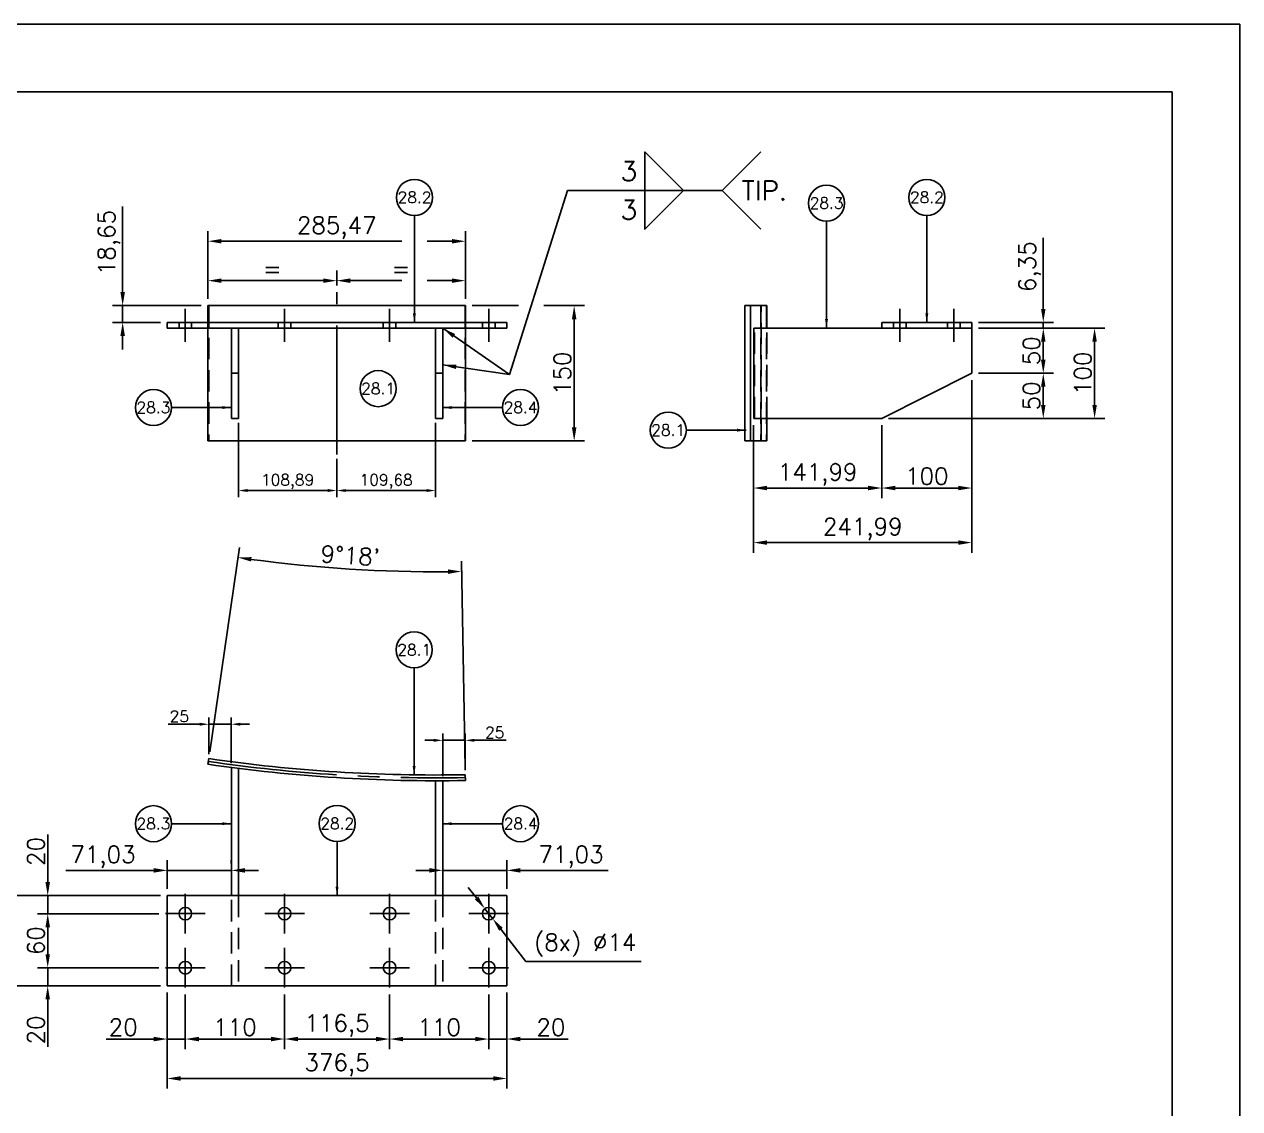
# Model space of a CAD drawing. Header units: metres. Extents: x 0 to 6307, y 0 to 4455.
# Drawn here: x 4960 to 6307, y 3253 to 4455 of the extents above; entities that cross this region are included whole.
import ezdxf
from ezdxf.enums import TextEntityAlignment as Align

# ---------------------------------------------------------------- set-up
doc = ezdxf.new("R2010")
doc.units = ezdxf.units.M
doc.header["$LTSCALE"] = 7.5
doc.linetypes.add('CENTER2', pattern=[28.575, 19.05, -3.175, 3.175, -3.175])
doc.linetypes.add('HIDDEN2', pattern=[4.7625, 3.175, -1.5875])
for name, color, linetype in [('FRL6', 6, 'Continuous'), ('FRL7', 7, 'Continuous'), ('FRR120', 5, 'Continuous'), ('FRR140', 5, 'Continuous'), ('FRR175', 1, 'Continuous'), ('FRR80', 3, 'Continuous'), ('GSB', 7, 'Continuous'), ('MR100', 3, 'Continuous'), ('SC1', 7, 'CENTER2'), ('SDM', 7, 'Continuous'), ('SL4', 4, 'Continuous'), ('ST1', 7, 'HIDDEN2')]:
    doc.layers.add(name, color=color, linetype=linetype)
doc.styles.add('R100', font='simplex.shx', dxfattribs={"height": 2.5})
doc.styles.add('R120', font='simplex.shx', dxfattribs={"height": 3})
doc.styles.add('R140', font='simplex.shx', dxfattribs={"height": 3.5})
doc.styles.add('R80', font='simplex.shx', dxfattribs={"height": 2})
doc.styles.add('ROMANS', font='ROMANS.SHX')
doc.dimstyles.new('5___1-5', dxfattribs={"dimscale": 5, "dimtxt": 2.5, "dimasz": 2, "dimexe": 1.5, "dimexo": 1, "dimgap": 0.5, "dimtad": 1, "dimzin": 12, "dimtxsty": 'ROMANS', "dimcen": 0, "dimclrd": 256, "dimclre": 256, "dimclrt": 3, "dimaunit": 1, "dimazin": 3, "dimtfac": 1, "dimtmove": 0, "dimatfit": 0, "dimfxl": 1, "dimlwd": -1, "dimlwe": -1, "dimarcsym": 0})
doc.dimstyles.new('7.5___1-7.5', dxfattribs={"dimscale": 7.5, "dimtxt": 2.5, "dimasz": 2, "dimexe": 1.5, "dimexo": 1, "dimgap": 0.5, "dimtad": 1, "dimzin": 12, "dimtxsty": 'ROMANS', "dimcen": 0, "dimclrd": 256, "dimclre": 256, "dimclrt": 3, "dimaunit": 1, "dimazin": 3, "dimtfac": 1, "dimtmove": 0, "dimatfit": 0, "dimfxl": 1, "dimlwd": -1, "dimlwe": -1, "dimarcsym": 0})
doc.dimstyles.new('7.5___1-7.5$3', dxfattribs={"dimscale": 7.5, "dimtxt": 2.5, "dimasz": 2, "dimexe": 1.5, "dimexo": 1, "dimgap": 0.5, "dimtad": 1, "dimtoh": 1, "dimzin": 12, "dimtxsty": 'ROMANS', "dimcen": 0, "dimclrd": 256, "dimclre": 256, "dimclrt": 3, "dimaunit": 1, "dimazin": 3, "dimtfac": 1, "dimtmove": 0, "dimatfit": 0, "dimfxl": 1, "dimlwd": -1, "dimlwe": -1, "dimarcsym": 0})

# ---------------------------------------------------------------- blocks, each defined once
blk = doc.blocks.new('A1')
at = {"layer": 'FRL6', "linetype": 'Continuous'}
for p, q in [((25, 584), (831, 584)), ((831, 584), (831, 10))]:
    blk.add_line(p, q, dxfattribs=at)
at = {"layer": 'FRL7', "linetype": 'Continuous'}
for p, q in [((0, 594), (841, 594)), ((841, 594), (841, 0))]:
    blk.add_line(p, q, dxfattribs=at)
at = {"layer": 'FRR120', "style": 'R120'}
for tag, p in [('FASE_DO_PROJETO', (659, 46.29)), ('ÁREA_E/OU_SUBÁREA', (659, 40.79)), ('TÍTULO_DO_DESENHO', (659, 35.29)), ('SUBTÍTULO_1_DO_DESENHO', (659, 29.79)), ('SUBTÍTULO_2_DO_DESENHO', (659, 24.29))]:
    blk.add_attdef(tag, p, '', height=3, dxfattribs=at)
at = {"layer": 'FRR140', "style": 'R140', "width": 0.91}
for tag, p in [('NÚMERO_DA_CONTRATADA', (687.72, 12.6)), ('NUMERO_VALE', (752.89, 12.6))]:
    blk.add_attdef(tag, p, '', height=3.5, dxfattribs=at)
for tag, p in [('REVISÃO', (823.5, 14.68)), ('ESCALA', (671, 14.35))]:
    blk.add_attdef(tag, text='', height=3.5, dxfattribs=at).set_placement(p, align=Align.MIDDLE)
at = {"layer": 'FRR175', "style": 'R120'}
for tag, p in [('CLASSIFICAÇÃO', (811.83, 67.73)), ('PROJETO', (716.31, 53.59)), ('N_PROJ_SE', (793.5, 53.59)), ('N_CONTRATO', (796.97, 47.3))]:
    blk.add_attdef(tag, text='', height=3, dxfattribs=at).set_placement(p, align=Align.MIDDLE_CENTER)
at = {"layer": 'FRR80', "style": 'R80'}
for tag, p in [('8A_REV', (476, 77.07)), ('EMIS.', (486, 77.07)), ('PROJ.', (585, 77.07)), ('DES.', (597, 77.07)), ('VER.', (609, 77.07)), ('APR.', (621, 77.07)), ('AUT.', (633.01, 77.07)), ('7A_REV', (476, 71.37)), ('EMIS.', (486, 71.37)), ('PROJ.', (585, 71.37)), ('DES.', (597, 71.37)), ('VER.', (609, 71.37)), ('APR.', (621, 71.37)), ('AUT.', (633.01, 71.37)), ('6A_REV', (476, 65.67)), ('EMIS.', (486, 65.67)), ('PROJ.', (585, 65.67)), ('DES.', (597, 65.67)), ('VER.', (609, 65.67)), ('APR.', (621, 65.67)), ('AUT.', (633.01, 65.67)), ('5A_REV', (476, 59.97)), ('EMIS.', (486, 59.97)), ('PROJ.', (585, 59.97)), ('DES.', (597, 59.97)), ('VER.', (609, 59.97)), ('APR.', (621, 59.97)), ('AUT.', (633.01, 59.97)), ('4A_REV', (476, 54.27)), ('EMIS.', (486, 54.27)), ('PROJ.', (585, 54.27)), ('DES.', (597, 54.27)), ('VER.', (609, 54.27)), ('APR.', (621, 54.27)), ('AUT.', (633.01, 54.27)), ('3A_REV', (476, 48.57)), ('EMIS.', (486, 48.57)), ('PROJ.', (585, 48.57)), ('DES.', (597, 48.57)), ('VER.', (609, 48.57)), ('APR.', (621, 48.57)), ('AUT.', (633.01, 48.57)), ('2A_REV', (476, 42.87)), ('EMIS.', (486, 42.87)), ('PROJ.', (585, 42.87)), ('DES.', (597, 42.87)), ('VER.', (609, 42.87)), ('APR.', (621, 42.87)), ('AUT.', (633.01, 42.87)), ('1a_REV', (476, 37.17)), ('EMIS.', (486, 37.17)), ('PROJ.', (585, 37.17)), ('DES.', (597, 37.17)), ('VER.', (609, 37.17)), ('APR.', (621, 37.17)), ('AUT.', (633.01, 37.17))]:
    blk.add_attdef(tag, text='', height=2, dxfattribs=at).set_placement(p, align=Align.MIDDLE)
for p in [(492.61, 76.08), (492.61, 70.38), (492.61, 64.68), (492.61, 58.98), (492.61, 53.28), (492.61, 47.58), (492.61, 41.88), (492.61, 36.18)]:
    blk.add_attdef('DESCRIÇÃO_DA_REVISÃO', p, '', height=2, dxfattribs=at)
at = {"layer": 'FRR80', "style": 'R80', "width": 0.85}
for p in [(648, 77.07), (648, 71.37), (648, 65.67), (648, 59.97), (648, 54.27), (648, 48.57), (648, 42.87), (648, 37.17)]:
    blk.add_attdef('DATA', text='', height=2, dxfattribs=at).set_placement(p, align=Align.MIDDLE)
blk = doc.blocks.new('*D79')
at = {"layer": 'Defpoints', "color": 0, "transparency": 16777216}
for p in [(6010.5, 4124.5), (6089.7, 4124.5), (6010.5, 4118.1)]:
    blk.add_point(p, dxfattribs=at)
at = {"layer": 'SDM', "transparency": 16777216}
for p, q in [((6089.7, 4139.5), (6089.7, 4218.2)), ((6018, 4124.5), (6101, 4124.5)), ((6089.7, 4118.1), (6089.7, 4124.5)), ((6018, 4118.1), (6101, 4118.1)), ((6089.7, 4103.1), (6089.7, 4088.1))]:
    blk.add_line(p, q, dxfattribs=at)
for points in [[(6087.2, 4139.5), (6092.2, 4139.5), (6089.7, 4124.5)], [(6087.2, 4103.1), (6092.2, 4103.1), (6089.7, 4118.1)]]:
    blk.add_solid(points, dxfattribs=at)
at = {"layer": 'SDM', "color": 3, "transparency": 16777216, "insert": (6074.8, 4186.3), "char_height": 18.75, "attachment_point": 5, "rotation": 90, "style": 'ROMANS'}
blk.add_mtext('6,35', dxfattribs=at)
blk = doc.blocks.new('*D80')
at = {"layer": 'Defpoints', "color": 0, "transparency": 16777216}
for p in [(6010.5, 4118.1), (6010.5, 4068.1), (6089.7, 4068.1)]:
    blk.add_point(p, dxfattribs=at)
at = {"layer": 'SDM', "transparency": 16777216}
for p, q in [((6018, 4118.1), (6101, 4118.1)), ((6089.7, 4103.1), (6089.7, 4083.1)), ((6018, 4068.1), (6101, 4068.1))]:
    blk.add_line(p, q, dxfattribs=at)
for points in [[(6087.2, 4103.1), (6092.2, 4103.1), (6089.7, 4118.1)], [(6087.2, 4083.1), (6092.2, 4083.1), (6089.7, 4068.1)]]:
    blk.add_solid(points, dxfattribs=at)
at = {"layer": 'SDM', "color": 3, "transparency": 16777216, "insert": (6076.6, 4093.1), "char_height": 18.75, "attachment_point": 5, "rotation": 90, "style": 'ROMANS'}
blk.add_mtext('50', dxfattribs=at)
blk = doc.blocks.new('*D81')
at = {"layer": 'Defpoints', "color": 0, "transparency": 16777216}
for p in [(6010.5, 4068.1), (5910.5, 4018.1), (6089.7, 4018.1)]:
    blk.add_point(p, dxfattribs=at)
at = {"layer": 'SDM', "transparency": 16777216}
for p, q in [((6018, 4068.1), (6101, 4068.1)), ((6089.7, 4053.1), (6089.7, 4033.1)), ((5918, 4018.1), (6101, 4018.1))]:
    blk.add_line(p, q, dxfattribs=at)
for points in [[(6087.2, 4053.1), (6092.2, 4053.1), (6089.7, 4068.1)], [(6087.2, 4033.1), (6092.2, 4033.1), (6089.7, 4018.1)]]:
    blk.add_solid(points, dxfattribs=at)
at = {"layer": 'SDM', "color": 3, "transparency": 16777216, "insert": (6076.6, 4043.1), "char_height": 18.75, "attachment_point": 5, "rotation": 90, "style": 'ROMANS'}
blk.add_mtext('50', dxfattribs=at)
blk = doc.blocks.new('*D82')
at = {"layer": 'Defpoints', "color": 0, "transparency": 16777216}
for p in [(6010.5, 4068.1), (5910.5, 4018.1), (5910.5, 3940.9)]:
    blk.add_point(p, dxfattribs=at)
at = {"layer": 'SDM', "transparency": 16777216}
for p, q in [((6010.5, 4060.6), (6010.5, 3929.6)), ((5910.5, 4010.6), (5910.5, 3929.6)), ((5995.5, 3940.9), (5925.5, 3940.9))]:
    blk.add_line(p, q, dxfattribs=at)
for points in [[(5925.5, 3943.4), (5925.5, 3938.4), (5910.5, 3940.9)], [(5995.5, 3943.4), (5995.5, 3938.4), (6010.5, 3940.9)]]:
    blk.add_solid(points, dxfattribs=at)
at = {"layer": 'SDM', "color": 3, "transparency": 16777216, "insert": (5960.5, 3954), "char_height": 18.75, "attachment_point": 5, "style": 'ROMANS'}
blk.add_mtext('100', dxfattribs=at)
blk = doc.blocks.new('*D83')
at = {"layer": 'Defpoints', "color": 0, "transparency": 16777216}
for p in [(5768.5, 4018.1), (5910.5, 4018.1), (5768.5, 3940.9)]:
    blk.add_point(p, dxfattribs=at)
at = {"layer": 'SDM', "transparency": 16777216}
for p, q in [((5768.5, 4010.6), (5768.5, 3929.6)), ((5910.5, 4010.6), (5910.5, 3929.6)), ((5895.5, 3940.9), (5783.5, 3940.9))]:
    blk.add_line(p, q, dxfattribs=at)
for points in [[(5783.5, 3943.4), (5783.5, 3938.4), (5768.5, 3940.9)], [(5895.5, 3943.4), (5895.5, 3938.4), (5910.5, 3940.9)]]:
    blk.add_solid(points, dxfattribs=at)
at = {"layer": 'SDM', "color": 3, "transparency": 16777216, "insert": (5839.5, 3955.8), "char_height": 18.75, "attachment_point": 5, "style": 'ROMANS'}
blk.add_mtext('141,99', dxfattribs=at)
blk = doc.blocks.new('*D84')
at = {"layer": 'Defpoints', "color": 0, "transparency": 16777216}
for p in [(6010.5, 4068.1), (5768.5, 4018.1), (6010.5, 3880.4)]:
    blk.add_point(p, dxfattribs=at)
at = {"layer": 'SDM', "transparency": 16777216}
for p, q in [((6010.5, 4060.6), (6010.5, 3869.2)), ((5768.5, 4010.6), (5768.5, 3869.2)), ((5783.5, 3880.4), (5995.5, 3880.4))]:
    blk.add_line(p, q, dxfattribs=at)
for points in [[(5783.5, 3882.9), (5783.5, 3877.9), (5768.5, 3880.4)], [(5995.5, 3882.9), (5995.5, 3877.9), (6010.5, 3880.4)]]:
    blk.add_solid(points, dxfattribs=at)
at = {"layer": 'SDM', "color": 3, "transparency": 16777216, "insert": (5889.5, 3895.3), "char_height": 18.75, "attachment_point": 5, "style": 'ROMANS'}
blk.add_mtext('241,99', dxfattribs=at)
blk = doc.blocks.new('*D85')
at = {"layer": 'Defpoints', "color": 0, "transparency": 16777216}
for p in [(6010.5, 4118.1), (5910.5, 4018.1), (6146.6, 4018.1)]:
    blk.add_point(p, dxfattribs=at)
at = {"layer": 'SDM', "transparency": 16777216}
for p, q in [((6018, 4118.1), (6157.8, 4118.1)), ((6146.6, 4103.1), (6146.6, 4033.1)), ((5918, 4018.1), (6157.8, 4018.1))]:
    blk.add_line(p, q, dxfattribs=at)
for points in [[(6144.1, 4103.1), (6149.1, 4103.1), (6146.6, 4118.1)], [(6144.1, 4033.1), (6149.1, 4033.1), (6146.6, 4018.1)]]:
    blk.add_solid(points, dxfattribs=at)
at = {"layer": 'SDM', "color": 3, "transparency": 16777216, "insert": (6133.5, 4068.1), "char_height": 18.75, "attachment_point": 5, "rotation": 90, "style": 'ROMANS'}
blk.add_mtext('100', dxfattribs=at)
blk = doc.blocks.new('ITEM')
at = {"layer": 'GSB'}
blk.add_circle((0, 0), 4, dxfattribs=at)
blk = doc.blocks.new('*D90')
at = {"layer": 'Defpoints', "color": 0, "transparency": 16777216}
for p in [(5448.9, 4214.5), (5163.4, 4143.1), (5448.9, 4143.1)]:
    blk.add_point(p, dxfattribs=at)
at = {"layer": 'SDM', "transparency": 16777216}
for p, q in [((5163.4, 4150.6), (5163.4, 4225.7)), ((5448.9, 4150.6), (5448.9, 4225.7)), ((5178.4, 4214.5), (5378.3, 4214.5)), ((5406.4, 4214.5), (5433.9, 4214.5))]:
    blk.add_line(p, q, dxfattribs=at)
for points in [[(5178.4, 4217), (5178.4, 4212), (5163.4, 4214.5)], [(5433.9, 4217), (5433.9, 4212), (5448.9, 4214.5)]]:
    blk.add_solid(points, dxfattribs=at)
at = {"layer": 'SDM', "color": 3, "transparency": 16777216, "insert": (5306.2, 4229.4), "char_height": 18.75, "attachment_point": 5, "style": 'ROMANS'}
blk.add_mtext('285,47', dxfattribs=at)
blk = doc.blocks.new('*D86')
at = {"layer": 'Defpoints', "color": 0, "transparency": 16777216}
for p in [(5448.9, 4143.1), (5448.9, 3993.1), (5569.5, 3993.1)]:
    blk.add_point(p, dxfattribs=at)
at = {"layer": 'SDM', "transparency": 16777216}
for p, q in [((5456.4, 4143.1), (5507.9, 4143.1)), ((5536, 4143.1), (5580.8, 4143.1)), ((5569.5, 4128.1), (5569.5, 4008.1)), ((5456.4, 3993.1), (5580.8, 3993.1))]:
    blk.add_line(p, q, dxfattribs=at)
for points in [[(5567, 4128.1), (5572, 4128.1), (5569.5, 4143.1)], [(5567, 4008.1), (5572, 4008.1), (5569.5, 3993.1)]]:
    blk.add_solid(points, dxfattribs=at)
at = {"layer": 'SDM', "color": 3, "transparency": 16777216, "insert": (5556.4, 4068.1), "char_height": 18.75, "attachment_point": 5, "rotation": 90, "style": 'ROMANS'}
blk.add_mtext('150', dxfattribs=at)
blk = doc.blocks.new('*D87')
at = {"layer": 'Defpoints', "color": 0, "transparency": 16777216}
for p in [(5068.8, 4143.1), (5163.4, 4143.1), (5118.3, 4124.5)]:
    blk.add_point(p, dxfattribs=at)
at = {"layer": 'SDM', "transparency": 16777216}
for p, q in [((5068.8, 4158.1), (5068.8, 4252.9)), ((5155.9, 4143.1), (5057.6, 4143.1)), ((5068.8, 4124.5), (5068.8, 4143.1)), ((5110.8, 4124.5), (5057.6, 4124.5)), ((5068.8, 4109.5), (5068.8, 4094.5))]:
    blk.add_line(p, q, dxfattribs=at)
for points in [[(5066.3, 4158.1), (5071.3, 4158.1), (5068.8, 4143.1)], [(5066.3, 4109.5), (5071.3, 4109.5), (5068.8, 4124.5)]]:
    blk.add_solid(points, dxfattribs=at)
at = {"layer": 'SDM', "color": 3, "transparency": 16777216, "insert": (5053.9, 4213), "char_height": 18.75, "attachment_point": 5, "rotation": 90, "style": 'ROMANS'}
blk.add_mtext('18,65', dxfattribs=at)
blk = doc.blocks.new('*D88')
at = {"layer": 'Defpoints', "color": 0, "transparency": 16777216}
for p in [(5197.3, 4018.1), (5306.2, 3978.1), (5197.3, 3938.1)]:
    blk.add_point(p, dxfattribs=at)
at = {"layer": 'SDM', "transparency": 16777216}
for p, q in [((5197.3, 4013.1), (5197.3, 3930.6)), ((5306.2, 3973.1), (5306.2, 3930.6)), ((5296.2, 3938.1), (5207.3, 3938.1))]:
    blk.add_line(p, q, dxfattribs=at)
for points in [[(5207.3, 3939.8), (5207.3, 3936.5), (5197.3, 3938.1)], [(5296.2, 3939.8), (5296.2, 3936.5), (5306.2, 3938.1)]]:
    blk.add_solid(points, dxfattribs=at)
at = {"layer": 'SDM', "color": 3, "transparency": 16777216, "insert": (5251.7, 3948.1), "char_height": 12.5, "attachment_point": 5, "style": 'ROMANS'}
blk.add_mtext('108,89', dxfattribs=at)
blk = doc.blocks.new('*D89')
at = {"layer": 'Defpoints', "color": 0, "transparency": 16777216}
for p in [(5415.8, 4018.1), (5306.2, 3978.1), (5415.8, 3938.1)]:
    blk.add_point(p, dxfattribs=at)
at = {"layer": 'SDM', "transparency": 16777216}
for p, q in [((5415.8, 4013.1), (5415.8, 3930.6)), ((5306.2, 3973.1), (5306.2, 3930.6)), ((5316.2, 3938.1), (5405.8, 3938.1))]:
    blk.add_line(p, q, dxfattribs=at)
for points in [[(5316.2, 3939.8), (5316.2, 3936.5), (5306.2, 3938.1)], [(5405.8, 3939.8), (5405.8, 3936.5), (5415.8, 3938.1)]]:
    blk.add_solid(points, dxfattribs=at)
at = {"layer": 'SDM', "color": 3, "transparency": 16777216, "insert": (5361, 3948.1), "char_height": 12.5, "attachment_point": 5, "style": 'ROMANS'}
blk.add_mtext('109,68', dxfattribs=at)
blk = doc.blocks.new('*D95')
at = {"layer": 'Defpoints', "color": 0, "transparency": 16777216}
for p in [(5306.2, 4170.8), (5306.2, 4158.1), (5163.4, 4143.1)]:
    blk.add_point(p, dxfattribs=at)
at = {"layer": 'SDM', "transparency": 16777216}
for p, q in [((5163.4, 4150.6), (5163.4, 4182.1)), ((5306.2, 4165.6), (5306.2, 4182.1)), ((5178.4, 4170.8), (5291.2, 4170.8))]:
    blk.add_line(p, q, dxfattribs=at)
for points in [[(5178.4, 4173.3), (5178.4, 4168.3), (5163.4, 4170.8)], [(5291.2, 4173.3), (5291.2, 4168.3), (5306.2, 4170.8)]]:
    blk.add_solid(points, dxfattribs=at)
at = {"layer": 'SDM', "color": 3, "transparency": 16777216, "insert": (5234.8, 4183.9), "char_height": 18.8, "attachment_point": 5, "style": 'ROMANS'}
blk.add_mtext('=', dxfattribs=at)
blk = doc.blocks.new('*D96')
at = {"layer": 'Defpoints', "color": 0, "transparency": 16777216}
for p in [(5448.9, 4170.8), (5306.2, 4158.1), (5448.9, 4143.1)]:
    blk.add_point(p, dxfattribs=at)
at = {"layer": 'SDM', "transparency": 16777216}
for p, q in [((5306.2, 4165.6), (5306.2, 4182.1)), ((5448.9, 4150.6), (5448.9, 4182.1)), ((5321.2, 4170.8), (5378.3, 4170.8)), ((5406.4, 4170.8), (5433.9, 4170.8))]:
    blk.add_line(p, q, dxfattribs=at)
for points in [[(5321.2, 4173.3), (5321.2, 4168.3), (5306.2, 4170.8)], [(5433.9, 4173.3), (5433.9, 4168.3), (5448.9, 4170.8)]]:
    blk.add_solid(points, dxfattribs=at)
at = {"layer": 'SDM', "color": 3, "transparency": 16777216, "insert": (5377.5, 4183.9), "char_height": 18.8, "attachment_point": 5, "style": 'ROMANS'}
blk.add_mtext('=', dxfattribs=at)
blk = doc.blocks.new('*D104')
at = {"layer": 'Defpoints', "color": 0, "transparency": 16777216}
for p in [(5118.3, 3389), (5138.3, 3387), (5118.3, 3330)]:
    blk.add_point(p, dxfattribs=at)
at = {"layer": 'SDM', "transparency": 16777216}
for p, q in [((5118.3, 3381.5), (5118.3, 3318.7)), ((5138.3, 3379.5), (5138.3, 3318.7)), ((5103.3, 3330), (5050.4, 3330)), ((5138.3, 3330), (5118.3, 3330)), ((5153.3, 3330), (5168.3, 3330))]:
    blk.add_line(p, q, dxfattribs=at)
for points in [[(5103.3, 3332.5), (5103.3, 3327.5), (5118.3, 3330)], [(5153.3, 3332.5), (5153.3, 3327.5), (5138.3, 3330)]]:
    blk.add_solid(points, dxfattribs=at)
at = {"layer": 'SDM', "color": 3, "transparency": 16777216, "insert": (5069.4, 3343.1), "char_height": 18.75, "attachment_point": 5, "style": 'ROMANS'}
blk.add_mtext('20', dxfattribs=at)
blk = doc.blocks.new('*D105')
at = {"layer": 'Defpoints', "color": 0, "transparency": 16777216}
for p in [(5138.3, 3387), (5248.3, 3387), (5248.3, 3330)]:
    blk.add_point(p, dxfattribs=at)
at = {"layer": 'SDM', "transparency": 16777216}
for p, q in [((5138.3, 3379.5), (5138.3, 3318.7)), ((5248.3, 3379.5), (5248.3, 3318.7)), ((5153.3, 3330), (5233.3, 3330))]:
    blk.add_line(p, q, dxfattribs=at)
for points in [[(5153.3, 3332.5), (5153.3, 3327.5), (5138.3, 3330)], [(5233.3, 3332.5), (5233.3, 3327.5), (5248.3, 3330)]]:
    blk.add_solid(points, dxfattribs=at)
at = {"layer": 'SDM', "color": 3, "transparency": 16777216, "insert": (5193.3, 3343.1), "char_height": 18.75, "attachment_point": 5, "style": 'ROMANS'}
blk.add_mtext('110', dxfattribs=at)
blk = doc.blocks.new('*D97')
at = {"layer": 'Defpoints', "color": 0, "transparency": 16777216}
for p in [(5248.3, 3387), (5364.8, 3387), (5364.8, 3330)]:
    blk.add_point(p, dxfattribs=at)
at = {"layer": 'SDM', "transparency": 16777216}
for p, q in [((5248.3, 3379.5), (5248.3, 3318.7)), ((5364.8, 3379.5), (5364.8, 3318.7)), ((5263.3, 3330), (5349.8, 3330))]:
    blk.add_line(p, q, dxfattribs=at)
for points in [[(5263.3, 3332.5), (5263.3, 3327.5), (5248.3, 3330)], [(5349.8, 3332.5), (5349.8, 3327.5), (5364.8, 3330)]]:
    blk.add_solid(points, dxfattribs=at)
at = {"layer": 'SDM', "color": 3, "transparency": 16777216, "insert": (5306.5, 3344.9), "char_height": 18.75, "attachment_point": 5, "style": 'ROMANS'}
blk.add_mtext('116,5', dxfattribs=at)
blk = doc.blocks.new('*D98')
at = {"layer": 'Defpoints', "color": 0, "transparency": 16777216}
for p in [(5364.8, 3387), (5474.8, 3387), (5474.8, 3330)]:
    blk.add_point(p, dxfattribs=at)
at = {"layer": 'SDM', "transparency": 16777216}
for p, q in [((5364.8, 3379.5), (5364.8, 3318.7)), ((5474.8, 3379.5), (5474.8, 3318.7)), ((5379.8, 3330), (5459.8, 3330))]:
    blk.add_line(p, q, dxfattribs=at)
for points in [[(5379.8, 3332.5), (5379.8, 3327.5), (5364.8, 3330)], [(5459.8, 3332.5), (5459.8, 3327.5), (5474.8, 3330)]]:
    blk.add_solid(points, dxfattribs=at)
at = {"layer": 'SDM', "color": 3, "transparency": 16777216, "insert": (5419.8, 3343.1), "char_height": 18.75, "attachment_point": 5, "style": 'ROMANS'}
blk.add_mtext('110', dxfattribs=at)
blk = doc.blocks.new('*D99')
at = {"layer": 'Defpoints', "color": 0, "transparency": 16777216}
for p in [(5474.8, 3387), (5494.8, 3389), (5494.8, 3330)]:
    blk.add_point(p, dxfattribs=at)
at = {"layer": 'SDM', "transparency": 16777216}
for p, q in [((5474.8, 3379.5), (5474.8, 3318.7)), ((5494.8, 3381.5), (5494.8, 3318.7)), ((5459.8, 3330), (5444.8, 3330)), ((5474.8, 3330), (5494.8, 3330)), ((5509.8, 3330), (5562.7, 3330))]:
    blk.add_line(p, q, dxfattribs=at)
for points in [[(5459.8, 3332.5), (5459.8, 3327.5), (5474.8, 3330)], [(5509.8, 3332.5), (5509.8, 3327.5), (5494.8, 3330)]]:
    blk.add_solid(points, dxfattribs=at)
at = {"layer": 'SDM', "color": 3, "transparency": 16777216, "insert": (5543.7, 3343.1), "char_height": 18.75, "attachment_point": 5, "style": 'ROMANS'}
blk.add_mtext('20', dxfattribs=at)
blk = doc.blocks.new('*D100')
at = {"layer": 'Defpoints', "color": 0, "transparency": 16777216}
for p in [(5118.3, 3389), (5494.8, 3389), (5494.8, 3286.3)]:
    blk.add_point(p, dxfattribs=at)
at = {"layer": 'SDM', "transparency": 16777216}
for p, q in [((5118.3, 3381.5), (5118.3, 3275)), ((5494.8, 3381.5), (5494.8, 3275)), ((5133.3, 3286.3), (5479.8, 3286.3))]:
    blk.add_line(p, q, dxfattribs=at)
for points in [[(5133.3, 3288.8), (5133.3, 3283.8), (5118.3, 3286.3)], [(5479.8, 3288.8), (5479.8, 3283.8), (5494.8, 3286.3)]]:
    blk.add_solid(points, dxfattribs=at)
at = {"layer": 'SDM', "color": 3, "transparency": 16777216, "insert": (5306.5, 3301.2), "char_height": 18.75, "attachment_point": 5, "style": 'ROMANS'}
blk.add_mtext('376,5', dxfattribs=at)
blk = doc.blocks.new('*D101')
at = {"layer": 'Defpoints', "color": 0, "transparency": 16777216}
for p in [(5470.5, 3474.5), (5479.1, 3463.5)]:
    blk.add_point(p, dxfattribs=at)
at = {"layer": 'SDM', "transparency": 16777216}
for p, q in [((5461.3, 3486.4), (5452.1, 3498.2)), ((5470.5, 3474.5), (5479.1, 3463.5)), ((5488.3, 3451.7), (5516, 3416)), ((5516, 3416), (5643.9, 3416))]:
    blk.add_line(p, q, dxfattribs=at)
for points in [[(5463.3, 3487.9), (5459.3, 3484.9), (5470.5, 3474.5)], [(5490.3, 3453.2), (5486.3, 3450.1), (5479.1, 3463.5)]]:
    blk.add_solid(points, dxfattribs=at)
at = {"layer": 'SDM', "color": 3, "transparency": 16777216, "insert": (5581.8, 3434.1), "char_height": 18.75, "attachment_point": 5, "style": 'ROMANS'}
blk.add_mtext('(8x) ∅14', dxfattribs=at)
blk = doc.blocks.new('*D102')
at = {"layer": 'Defpoints', "color": 0, "transparency": 16777216}
for p in [(5278.9, 3854.3), (5164.3, 3640.9), (5163.4, 3634.6), (5448.8, 3623), (5448.9, 3616.7)]:
    blk.add_point(p, dxfattribs=at)
at = {"layer": 'SDM', "transparency": 16777216}
for p, q in [((5165.4, 3648.3), (5198.2, 3875.1)), ((5448.6, 3630.5), (5444.4, 3859.7))]:
    blk.add_line(p, q, dxfattribs=at)
blk.add_arc((5416, 5380), 1531.9, 262.3257, 270.5062, dxfattribs=at)
for points in [[(5211.1, 3859.4), (5211.8, 3864.3), (5196.6, 3863.9)], [(5429.5, 3850.7), (5429.6, 3845.7), (5444.6, 3848.4)]]:
    blk.add_solid(points, dxfattribs=at)
at = {"layer": 'SDM', "color": 3, "transparency": 16777216, "insert": (5321.2, 3866), "char_height": 18.75, "attachment_point": 5, "rotation": 356.416, "style": 'ROMANS'}
blk.add_mtext("9°18'", dxfattribs=at)
blk = doc.blocks.new('*D106')
at = {"layer": 'Defpoints', "color": 0, "transparency": 16777216}
for p in [(5448.8, 3661.2), (5423.8, 3616.4), (5448.8, 3623)]:
    blk.add_point(p, dxfattribs=at)
at = {"layer": 'SDM', "transparency": 16777216}
for p, q in [((5423.8, 3621.4), (5423.8, 3668.7)), ((5448.8, 3628), (5448.8, 3668.7)), ((5413.8, 3661.2), (5403.8, 3661.2)), ((5423.8, 3661.2), (5448.8, 3661.2)), ((5458.8, 3661.2), (5494, 3661.2))]:
    blk.add_line(p, q, dxfattribs=at)
for points in [[(5413.8, 3662.8), (5413.8, 3659.5), (5423.8, 3661.2)], [(5458.8, 3662.8), (5458.8, 3659.5), (5448.8, 3661.2)]]:
    blk.add_solid(points, dxfattribs=at)
at = {"layer": 'SDM', "color": 3, "transparency": 16777216, "insert": (5481.4, 3669.9), "char_height": 12.5, "attachment_point": 5, "style": 'ROMANS'}
blk.add_mtext('25', dxfattribs=at)
blk = doc.blocks.new('*D107')
at = {"layer": 'Defpoints', "color": 0, "transparency": 16777216}
for p in [(5164.3, 3679), (5164.3, 3640.9), (5189.3, 3631)]:
    blk.add_point(p, dxfattribs=at)
at = {"layer": 'SDM', "transparency": 16777216}
for p, q in [((5164.3, 3645.9), (5164.3, 3686.5)), ((5189.3, 3636), (5189.3, 3686.5)), ((5154.3, 3679), (5119.1, 3679)), ((5189.3, 3679), (5164.3, 3679)), ((5199.3, 3679), (5209.3, 3679))]:
    blk.add_line(p, q, dxfattribs=at)
for points in [[(5154.3, 3680.7), (5154.3, 3677.4), (5164.3, 3679)], [(5199.3, 3680.7), (5199.3, 3677.4), (5189.3, 3679)]]:
    blk.add_solid(points, dxfattribs=at)
at = {"layer": 'SDM', "color": 3, "transparency": 16777216, "insert": (5131.7, 3687.8), "char_height": 12.5, "attachment_point": 5, "style": 'ROMANS'}
blk.add_mtext('25', dxfattribs=at)
blk = doc.blocks.new('*D140')
at = {"layer": 'Defpoints', "color": 0, "transparency": 16777216}
for p in [(5116.3, 3409), (4985.7, 3389), (5118.3, 3389)]:
    blk.add_point(p, dxfattribs=at)
at = {"layer": 'SDM', "transparency": 16777216}
for p, q in [((4985.7, 3424), (4985.7, 3439)), ((5108.8, 3409), (4974.4, 3409)), ((4985.7, 3409), (4985.7, 3389)), ((5110.8, 3389), (4974.4, 3389)), ((4985.7, 3374), (4985.7, 3321.2))]:
    blk.add_line(p, q, dxfattribs=at)
for points in [[(4983.2, 3424), (4988.2, 3424), (4985.7, 3409)], [(4983.2, 3374), (4988.2, 3374), (4985.7, 3389)]]:
    blk.add_solid(points, dxfattribs=at)
at = {"layer": 'SDM', "color": 3, "transparency": 16777216, "insert": (4972.6, 3340.1), "char_height": 18.75, "attachment_point": 5, "rotation": 90, "style": 'ROMANS'}
blk.add_mtext('20', dxfattribs=at)
blk = doc.blocks.new('*D141')
at = {"layer": 'Defpoints', "color": 0, "transparency": 16777216}
for p in [(4985.7, 3469), (5116.3, 3469), (5116.3, 3409)]:
    blk.add_point(p, dxfattribs=at)
at = {"layer": 'SDM', "transparency": 16777216}
for p, q in [((5108.8, 3469), (4974.4, 3469)), ((4985.7, 3424), (4985.7, 3454)), ((5108.8, 3409), (4974.4, 3409))]:
    blk.add_line(p, q, dxfattribs=at)
for points in [[(4983.2, 3454), (4988.2, 3454), (4985.7, 3469)], [(4983.2, 3424), (4988.2, 3424), (4985.7, 3409)]]:
    blk.add_solid(points, dxfattribs=at)
at = {"layer": 'SDM', "color": 3, "transparency": 16777216, "insert": (4972.6, 3439), "char_height": 18.75, "attachment_point": 5, "rotation": 90, "style": 'ROMANS'}
blk.add_mtext('60', dxfattribs=at)
blk = doc.blocks.new('*D142')
at = {"layer": 'Defpoints', "color": 0, "transparency": 16777216}
for p in [(4985.7, 3489), (5118.3, 3489), (5116.3, 3469)]:
    blk.add_point(p, dxfattribs=at)
at = {"layer": 'SDM', "transparency": 16777216}
for p, q in [((4985.7, 3504), (4985.7, 3556.9)), ((5110.8, 3489), (4974.4, 3489)), ((4985.7, 3469), (4985.7, 3489)), ((5108.8, 3469), (4974.4, 3469)), ((4985.7, 3454), (4985.7, 3439))]:
    blk.add_line(p, q, dxfattribs=at)
for points in [[(4983.2, 3504), (4988.2, 3504), (4985.7, 3489)], [(4983.2, 3454), (4988.2, 3454), (4985.7, 3469)]]:
    blk.add_solid(points, dxfattribs=at)
at = {"layer": 'SDM', "color": 3, "transparency": 16777216, "insert": (4972.6, 3538), "char_height": 18.75, "attachment_point": 5, "rotation": 90, "style": 'ROMANS'}
blk.add_mtext('20', dxfattribs=at)
blk = doc.blocks.new('*D143')
at = {"layer": 'Defpoints', "color": 0, "transparency": 16777216}
for p in [(5118.3, 3489), (4928.5, 3389), (5118.3, 3389)]:
    blk.add_point(p, dxfattribs=at)
at = {"layer": 'SDM', "transparency": 16777216}
for p, q in [((5110.8, 3489), (4917.3, 3489)), ((4928.5, 3474), (4928.5, 3404)), ((5110.8, 3389), (4917.3, 3389))]:
    blk.add_line(p, q, dxfattribs=at)
for points in [[(4926, 3474), (4931, 3474), (4928.5, 3489)], [(4926, 3404), (4931, 3404), (4928.5, 3389)]]:
    blk.add_solid(points, dxfattribs=at)
at = {"layer": 'SDM', "color": 3, "transparency": 16777216, "insert": (4915.4, 3439), "char_height": 18.75, "attachment_point": 5, "rotation": 90, "style": 'ROMANS'}
blk.add_mtext('100', dxfattribs=at)
blk = doc.blocks.new('*D144')
at = {"layer": 'Defpoints', "color": 0, "transparency": 16777216}
for p in [(5189.3, 3517), (5189.3, 3517), (5118.3, 3489)]:
    blk.add_point(p, dxfattribs=at)
at = {"layer": 'SDM', "transparency": 16777216}
for p, q in [((5118.3, 3496.5), (5118.3, 3528.2)), ((5189.3, 3524.5), (5189.3, 3528.2)), ((5103.3, 3517), (5005.8, 3517)), ((5189.3, 3517), (5118.3, 3517)), ((5204.3, 3517), (5219.3, 3517))]:
    blk.add_line(p, q, dxfattribs=at)
for points in [[(5103.3, 3519.5), (5103.3, 3514.5), (5118.3, 3517)], [(5204.3, 3519.5), (5204.3, 3514.5), (5189.3, 3517)]]:
    blk.add_solid(points, dxfattribs=at)
at = {"layer": 'SDM', "color": 3, "transparency": 16777216, "insert": (5047, 3531.9), "char_height": 18.75, "attachment_point": 5, "style": 'ROMANS'}
blk.add_mtext('71,03', dxfattribs=at)
blk = doc.blocks.new('*D145')
at = {"layer": 'Defpoints', "color": 0, "transparency": 16777216}
for p in [(5423.8, 3517), (5423.8, 3517), (5494.8, 3489)]:
    blk.add_point(p, dxfattribs=at)
at = {"layer": 'SDM', "transparency": 16777216}
for p, q in [((5423.8, 3524.5), (5423.8, 3528.2)), ((5494.8, 3496.5), (5494.8, 3528.2)), ((5408.8, 3517), (5393.8, 3517)), ((5423.8, 3517), (5494.8, 3517)), ((5509.8, 3517), (5607.3, 3517))]:
    blk.add_line(p, q, dxfattribs=at)
for points in [[(5408.8, 3519.5), (5408.8, 3514.5), (5423.8, 3517)], [(5509.8, 3519.5), (5509.8, 3514.5), (5494.8, 3517)]]:
    blk.add_solid(points, dxfattribs=at)
at = {"layer": 'SDM', "color": 3, "transparency": 16777216, "insert": (5566, 3531.9), "char_height": 18.75, "attachment_point": 5, "style": 'ROMANS'}
blk.add_mtext('71,03', dxfattribs=at)
blk = doc.blocks.new('TYPICAL (RIGHT)')
blk.add_lwpolyline([(5, -5), (0, 0), (0, 0), (5, 5)])
at = {"layer": 'MR100', "style": 'R100'}
blk.add_attdef('TIP.', text='', height=2.5, dxfattribs=at).set_placement((2.5, 0), align=Align.MIDDLE_LEFT)
blk = doc.blocks.new('A$C13f76a61')
blk.add_line((211.6, 42.9), (383.1, 42.9))
for points in [[(297.3, 42.9), (297.3, 85.7), (340.2, 42.9)], [(297.3, 42.9), (297.3, 0), (340.2, 42.9)]]:
    blk.add_lwpolyline(points)
at = {"layer": 'MR100', "style": 'R100'}
for p in [(288.8, 64.3), (288.8, 21.4)]:
    blk.add_attdef('FILETE_DE_SOLDA', text='', height=21.4, dxfattribs=at).set_placement(p, align=Align.MIDDLE_RIGHT)

msp = doc.modelspace()

# ---------------------------------------------------------------- linework, layer by layer
at = {"layer": 'SC1'}
for p, q in [((5306.153, 3978.123), (5306.153, 4158.123)), ((5138.298, 4103.123), (5138.298, 4139.473)), ((5248.298, 4103.123), (5248.298, 4139.473)), ((5364.798, 4103.123), (5364.798, 4139.473)), ((5474.798, 4103.123), (5474.798, 4139.473)), ((5930.539, 4103.123), (5930.539, 4139.473)), ((5990.539, 4103.123), (5990.539, 4139.473)), ((5138.298, 3491.023), (5138.298, 3447.023)), ((5248.298, 3491.023), (5248.298, 3447.023)), ((5364.798, 3491.023), (5364.798, 3447.023)), ((5474.798, 3491.023), (5474.798, 3447.023)), ((5116.298, 3469.023), (5160.298, 3469.023)), ((5226.298, 3469.023), (5270.298, 3469.023)), ((5342.798, 3469.023), (5386.798, 3469.023)), ((5452.798, 3469.023), (5496.798, 3469.023)), ((5138.298, 3431.023), (5138.298, 3387.023)), ((5248.298, 3431.023), (5248.298, 3387.023)), ((5364.798, 3431.023), (5364.798, 3387.023)), ((5474.798, 3431.023), (5474.798, 3387.023)), ((5116.298, 3409.023), (5160.298, 3409.023)), ((5226.298, 3409.023), (5270.298, 3409.023)), ((5342.798, 3409.023), (5386.798, 3409.023)), ((5452.798, 3409.023), (5496.798, 3409.023))]:
    msp.add_line(p, q, dxfattribs=at)
msp.add_arc((5416.038, 5380.013), 1760.452, 261.764705, 271.067219, dxfattribs=at)
at = {"layer": 'SL4'}
for p, q in [((5163.419, 4143.123), (5163.419, 4124.473)), ((5163.419, 4143.123), (5448.887, 4143.123)), ((5448.887, 4143.123), (5448.887, 4124.473)), ((5758.705, 4143.123), (5758.705, 3993.123)), ((5758.705, 4143.123), (5764.99, 4143.123)), ((5764.99, 4143.123), (5764.99, 3993.123)), ((5764.99, 4143.123), (5783.176, 4143.123)), ((5783.176, 4118.123), (5783.176, 4143.123)), ((5118.298, 4118.123), (5118.298, 4124.473)), ((5494.798, 4124.473), (5118.298, 4124.473)), ((5494.798, 4118.123), (5494.798, 4124.473)), ((6010.539, 4124.473), (5910.539, 4124.473)), ((5910.539, 4118.123), (5910.539, 4124.473)), ((6010.539, 4118.123), (6010.539, 4124.473)), ((5494.798, 4118.123), (5118.298, 4118.123)), ((5163.419, 4118.123), (5163.419, 3993.123)), ((5189.328, 4068.123), (5189.328, 4118.123)), ((5197.266, 4118.123), (5189.328, 4118.123)), ((5197.266, 4068.123), (5197.266, 4118.123)), ((5423.768, 4118.123), (5415.831, 4118.123)), ((5415.831, 4068.123), (5415.831, 4118.123)), ((5423.768, 4068.123), (5423.768, 4118.123)), ((5448.887, 4118.123), (5448.887, 3993.123)), ((5768.544, 4018.123), (5768.544, 4118.123)), ((5910.539, 4118.123), (5768.544, 4118.123)), ((6010.539, 4118.123), (5910.539, 4118.123)), ((6010.539, 4068.123), (6010.539, 4118.123)), ((5189.328, 4018.123), (5189.328, 4068.123)), ((5189.328, 4068.123), (5197.266, 4068.123)), ((5197.266, 4068.123), (5197.266, 4018.123)), ((5415.831, 4068.123), (5423.768, 4068.123)), ((5415.831, 4018.123), (5415.831, 4068.123)), ((5423.768, 4018.123), (5423.768, 4068.123)), ((5910.539, 4018.123), (6010.539, 4068.123)), ((5189.328, 4018.123), (5197.266, 4018.123)), ((5415.831, 4018.123), (5423.768, 4018.123)), ((5910.539, 4018.123), (5768.544, 4018.123)), ((5783.176, 3993.123), (5783.176, 4018.123)), ((5163.419, 3993.123), (5448.887, 3993.123)), ((5758.705, 3993.123), (5764.99, 3993.123)), ((5764.99, 3993.123), (5783.176, 3993.123)), ((5164.328, 3640.856), (5163.419, 3634.571)), ((5189.328, 3489.023), (5189.328, 3631.017)), ((5197.266, 3630.007), (5197.266, 3489.023)), ((5415.831, 3489.023), (5415.831, 3616.385)), ((5423.768, 3616.402), (5423.768, 3489.023)), ((5448.887, 3616.691), (5448.768, 3623.04)), ((5118.298, 3489.023), (5494.798, 3489.023)), ((5118.298, 3389.023), (5118.298, 3489.023)), ((5494.798, 3489.023), (5494.798, 3389.023)), ((5494.798, 3389.023), (5118.298, 3389.023))]:
    msp.add_line(p, q, dxfattribs=at)
for centre in [(5138.298, 3469.023), (5248.298, 3469.023), (5364.798, 3469.023), (5474.798, 3469.023), (5138.298, 3409.023), (5248.298, 3409.023), (5364.798, 3409.023), (5474.798, 3409.023)]:
    msp.add_circle(centre, 7, dxfattribs=at)
for radius in [1757.277, 1763.627]:
    msp.add_arc((5416.038, 5380.013), radius, 261.764705, 271.067219, dxfattribs=at)
at = {"layer": 'ST1'}
for p, q in [((5164.328, 4143.123), (5164.328, 3993.123)), ((5448.768, 4143.123), (5448.768, 3993.123)), ((5776.521, 4143.123), (5776.521, 3993.123)), ((5776.826, 3993.123), (5776.826, 4143.123)), ((5782.87, 4143.123), (5782.87, 3993.123)), ((5131.298, 4124.473), (5131.298, 4118.123)), ((5145.298, 4118.123), (5145.298, 4124.473)), ((5163.419, 4124.473), (5163.419, 4118.123)), ((5241.298, 4124.473), (5241.298, 4118.123)), ((5255.298, 4118.123), (5255.298, 4124.473)), ((5357.798, 4124.473), (5357.798, 4118.123)), ((5371.798, 4118.123), (5371.798, 4124.473)), ((5448.887, 4124.473), (5448.887, 4118.123)), ((5467.798, 4124.473), (5467.798, 4118.123)), ((5481.798, 4118.123), (5481.798, 4124.473)), ((5923.539, 4124.473), (5923.539, 4118.123)), ((5937.539, 4118.123), (5937.539, 4124.473)), ((5983.539, 4124.473), (5983.539, 4118.123)), ((5997.539, 4118.123), (5997.539, 4124.473)), ((5769.554, 4018.123), (5769.554, 4118.123)), ((5783.159, 4018.123), (5783.159, 4118.123)), ((5783.176, 4018.123), (5783.176, 4118.123)), ((5783.176, 4018.123), (5783.176, 4118.123)), ((5189.328, 3389.023), (5189.328, 3489.023)), ((5197.266, 3489.023), (5197.266, 3389.023)), ((5415.831, 3389.023), (5415.831, 3489.023)), ((5423.768, 3489.023), (5423.768, 3389.023))]:
    msp.add_line(p, q, dxfattribs=at)

# ---------------------------------------------------------------- block references
at = {"xscale": 7.499999999999915, "yscale": 7.499999999999915, "zscale": 7.499999999999915}
msp.add_blockref('A1', (0, 0), dxfattribs=at)
at = {"layer": 'GSB'}
ref = msp.add_blockref('A$C13f76a61', (5350.621, 4227.796), dxfattribs=at)
ref.add_attrib('FILETE_DE_SOLDA', '3', dxfattribs={"layer": 'MR100', "height": 21.429, "style": 'R100'}).set_placement((5639.396, 4292.082), align=Align.MIDDLE_RIGHT)
ref.add_attrib('FILETE_DE_SOLDA', '3', dxfattribs={"layer": 'MR100', "height": 21.429, "style": 'R100'}).set_placement((5639.396, 4249.225), align=Align.MIDDLE_RIGHT)
at = {"layer": 'GSB', "xscale": 8.571428571428667, "yscale": 8.571428571428667, "zscale": 8.571428571428667}
msp.add_blockref('TYPICAL (RIGHT)', (5733.682, 4270.653), dxfattribs=at).add_auto_attribs({'TIP.': 'TIP.'})
at = {"layer": 'GSB'}
ref = msp.add_blockref('ITEM', (5392.325, 4263.101), dxfattribs=dict(at, xscale=4.999999999999943, yscale=4.999999999999943, zscale=4.999999999999943, rotation=180))
ref.add_attrib('1', '28.2', dxfattribs={"color": 3, "height": 12.5, "style": 'R100'}).set_placement((5392.495, 4263.208), align=Align.MIDDLE_CENTER)
ref = msp.add_blockref('ITEM', (5849.298, 4256.751), dxfattribs=dict(at, xscale=4.999999999999943, yscale=4.999999999999943, zscale=4.999999999999943, rotation=180))
ref.add_attrib('1', '28.3', dxfattribs={"color": 3, "height": 12.5, "style": 'R100'}).set_placement((5849.468, 4256.858), align=Align.MIDDLE_CENTER)
ref = msp.add_blockref('ITEM', (5960.539, 4263.101), dxfattribs=dict(at, xscale=4.999999999999943, yscale=4.999999999999943, zscale=4.999999999999943, rotation=180))
ref.add_attrib('1', '28.2', dxfattribs={"color": 3, "height": 12.5, "style": 'R100'}).set_placement((5960.708, 4263.208), align=Align.MIDDLE_CENTER)
ref = msp.add_blockref('ITEM', (5352.253, 4051.082), dxfattribs=dict(at, xscale=-4.999999999999943, yscale=4.999999999999943, zscale=4.999999999999943, rotation=180))
ref.add_attrib('1', '28.1', dxfattribs={"color": 3, "height": 12.5, "style": 'R100'}).set_placement((5352.084, 4051.189), align=Align.MIDDLE_CENTER)
ref = msp.add_blockref('ITEM', (5103.052, 4030.157), dxfattribs=dict(at, xscale=-4.999999999999943, yscale=4.999999999999943, zscale=4.999999999999943, rotation=180))
ref.add_attrib('1', '28.3', dxfattribs={"color": 3, "height": 12.5, "style": 'R100'}).set_placement((5102.883, 4030.264), align=Align.MIDDLE_CENTER)
ref = msp.add_blockref('ITEM', (5509.952, 4030.157), dxfattribs=dict(at, xscale=4.999999999999943, yscale=4.999999999999943, zscale=4.999999999999943, rotation=180))
ref.add_attrib('1', '28.4', dxfattribs={"color": 3, "height": 12.5, "style": 'R100'}).set_placement((5510.121, 4030.264), align=Align.MIDDLE_CENTER)
ref = msp.add_blockref('ITEM', (5673.882, 4005.053), dxfattribs=dict(at, xscale=-4.999999999999943, yscale=4.999999999999943, zscale=4.999999999999943, rotation=180))
ref.add_attrib('1', '28.1', dxfattribs={"color": 3, "height": 12.5, "style": 'R100'}).set_placement((5673.712, 4005.16), align=Align.MIDDLE_CENTER)
ref = msp.add_blockref('ITEM', (5392, 3761.419), dxfattribs=dict(at, xscale=4.999999999999943, yscale=4.999999999999943, zscale=4.999999999999943, rotation=180))
ref.add_attrib('1', '28.1', dxfattribs={"color": 3, "height": 12.5, "style": 'R100'}).set_placement((5392.17, 3761.526), align=Align.MIDDLE_CENTER)
ref = msp.add_blockref('ITEM', (5103.089, 3568.772), dxfattribs=dict(at, xscale=-4.999999999999943, yscale=4.999999999999943, zscale=4.999999999999943, rotation=180))
ref.add_attrib('1', '28.3', dxfattribs={"color": 3, "height": 12.5, "style": 'R100'}).set_placement((5102.92, 3568.879), align=Align.MIDDLE_CENTER)
ref = msp.add_blockref('ITEM', (5306.548, 3568.849), dxfattribs=dict(at, xscale=4.999999999999943, yscale=4.999999999999943, zscale=4.999999999999943, rotation=180))
ref.add_attrib('1', '28.2', dxfattribs={"color": 3, "height": 12.5, "style": 'R100'}).set_placement((5306.718, 3568.956), align=Align.MIDDLE_CENTER)
ref = msp.add_blockref('ITEM', (5509.988, 3568.772), dxfattribs=dict(at, xscale=4.999999999999943, yscale=4.999999999999943, zscale=4.999999999999943, rotation=180))
ref.add_attrib('1', '28.4', dxfattribs={"color": 3, "height": 12.5, "style": 'R100'}).set_placement((5510.158, 3568.879), align=Align.MIDDLE_CENTER)

# ---------------------------------------------------------------- dimensions: what is measured, and where the dimension line sits
at = {"layer": 'SDM'}
for base, p1, p2, picture, middle in [((5068.843, 4143.123), (5118.262, 4124.473), (5163.419, 4143.123), '*D87', (5053.933, 4213.034)), ((6089.721, 4124.473), (6010.539, 4118.123), (6010.539, 4124.473), '*D79', (6074.81, 4186.348)), ((6146.587, 4018.123), (6010.539, 4118.123), (5910.539, 4018.123), '*D85', (6133.462, 4068.123)), ((6089.721, 4068.123), (6010.539, 4118.123), (6010.539, 4068.123), '*D80', (6076.596, 4093.123)), ((6089.721, 4018.123), (6010.539, 4068.123), (5910.539, 4018.123), '*D81', (6076.596, 4043.123)), ((4985.692, 3489.023), (5116.298, 3469.023), (5118.298, 3489.023), '*D142', (4972.567, 3537.951)), ((4928.517, 3389.023), (5118.298, 3489.023), (5118.298, 3389.023), '*D143', (4915.392, 3439.023)), ((4985.692, 3469.023), (5116.298, 3409.023), (5116.298, 3469.023), '*D141', (4972.567, 3439.023)), ((4985.692, 3389.023), (5116.298, 3409.023), (5118.298, 3389.023), '*D140', (4972.567, 3340.094))]:
    dim = msp.add_linear_dim(base=base, p1=p1, p2=p2, angle=90, dimstyle='7.5___1-7.5', dxfattribs=at)
    dim.commit()
    dim.dimension.update_dxf_attribs({"geometry": picture, "text_midpoint": middle})
for base, p1, p2, dimstyle, picture, middle in [((5448.886, 4214.476), (5163.419, 4143.123), (5448.886, 4143.123), '7.5___1-7.5', '*D90', (5306.153, 4229.387)), ((6010.5386, 3880.4015), (5768.5438, 4018.1235), (6010.5386, 4068.1235), '7.5___1-7.5', '*D84', (5889.5412, 3895.3122)), ((5910.539, 3940.882), (6010.539, 4068.123), (5910.539, 4018.123), '7.5___1-7.5', '*D82', (5960.539, 3954.007)), ((5197.266, 3938.135), (5306.153, 3978.123), (5197.266, 4018.123), '5___1-5', '*D88', (5251.709, 3948.076)), ((5415.831, 3938.135), (5306.153, 3978.123), (5415.831, 4018.123), '5___1-5', '*D89', (5360.992, 3948.076)), ((5768.5438, 3940.882), (5910.5386, 4018.1235), (5768.5438, 4018.1235), '7.5___1-7.5', '*D83', (5839.5412, 3955.7927)), ((5164.328, 3679.018), (5189.328, 3631.017), (5164.328, 3640.856), '5___1-5', '*D107', (5131.709, 3687.768)), ((5448.768, 3661.165), (5423.769, 3616.402), (5448.768, 3623.04), '5___1-5', '*D106', (5481.387, 3669.915)), ((5118.298, 3329.954), (5138.298, 3387.023), (5118.298, 3389.023), '7.5___1-7.5', '*D104', (5069.37, 3343.079)), ((5494.798, 3286.291), (5118.298, 3389.023), (5494.798, 3389.023), '7.5___1-7.5', '*D100', (5306.548, 3301.202)), ((5248.298, 3329.954), (5138.298, 3387.023), (5248.298, 3387.023), '7.5___1-7.5', '*D105', (5193.298, 3343.079)), ((5364.798, 3329.954), (5248.298, 3387.023), (5364.798, 3387.023), '7.5___1-7.5', '*D97', (5306.548, 3344.865)), ((5474.798, 3329.954), (5364.798, 3387.023), (5474.798, 3387.023), '7.5___1-7.5', '*D98', (5419.798, 3343.079)), ((5494.798, 3329.954), (5474.798, 3387.023), (5494.798, 3389.023), '7.5___1-7.5', '*D99', (5543.727, 3343.079))]:
    dim = msp.add_linear_dim(base=base, p1=p1, p2=p2, dimstyle=dimstyle, dxfattribs=at)
    dim.commit()
    dim.dimension.update_dxf_attribs({"geometry": picture, "text_midpoint": middle})
for base, p1, p2, picture, middle in [((5306.153, 4170.814), (5163.419, 4143.123), (5306.153, 4158.123), '*D95', (5234.786, 4183.939)), ((5448.887, 4170.814), (5306.153, 4158.123), (5448.887, 4143.123), '*D96', (5377.52, 4183.939))]:
    dim = msp.add_linear_dim(base=base, p1=p1, p2=p2, text='=', dimstyle='7.5___1-7.5', dxfattribs=at)
    dim.commit()
    dim.dimension.update_dxf_attribs({"geometry": picture, "text_midpoint": middle})
for base, p1, p2, angle, picture, middle in [((5569.511, 3993.123), (5448.886, 4143.123), (5448.886, 3993.123), 90, '*D86', (5569.511, 4068.123)), ((5423.767, 3516.975), (5494.798, 3489.023), (5423.767, 3516.975), 180, '*D145', (5566.048, 3516.975))]:
    dim = msp.add_linear_dim(base=base, p1=p1, p2=p2, angle=angle, dimstyle='7.5___1-7.5', dxfattribs=at)
    dim.commit()
    dim.dimension.update_dxf_attribs({"geometry": picture, "text_midpoint": middle, "dimtype": 160})
dim = msp.add_angular_dim_2l(base=(5278.946, 3854.288), line1=((5163.419, 3634.571), (5164.328, 3640.856)), line2=((5448.768, 3623.04), (5448.887, 3616.691)), dimstyle='7.5___1-7.5', dxfattribs=at)
dim.commit()
dim.dimension.update_dxf_attribs({"geometry": '*D102', "text_midpoint": (5321.209, 3866.019)})
dim = msp.add_linear_dim(base=(5189.33, 3516.975), p1=(5118.298, 3489.023), p2=(5189.33, 3516.975), dimstyle='7.5___1-7.5', dxfattribs=at)
dim.commit()
dim.dimension.update_dxf_attribs({"geometry": '*D144', "text_midpoint": (5047.048, 3516.975), "dimtype": 160})
dim = msp.add_diameter_dim_2p(p1=(5470.5, 3474.547), p2=(5479.097, 3463.498), text='(8x) <>', dimstyle='7.5___1-7.5$3', dxfattribs=at)
dim.commit()
dim.dimension.update_dxf_attribs({"geometry": '*D101', "text_midpoint": (5581.835, 3416.027), "dimtype": 163})

# ---------------------------------------------------------------- leaders
at = {"layer": 'GSB'}
for points in [[(5423.768, 4077.444), (5497.828, 4066.803), (5562.254, 4270.653)], [(5423.768, 4118.123), (5497.828, 4066.803)]]:
    msp.add_leader(points, dimstyle='7.5___1-7.5', override={"dimtad": 0}, dxfattribs=at)
at = {"layer": 'SDM'}
for points in [[(5392.325, 4124.473), (5392.325, 4243.101)], [(5849.298, 4118.123), (5849.298, 4236.751)], [(5960.539, 4124.473), (5960.539, 4243.101)], [(5189.293, 4030.157), (5123.052, 4030.157)], [(5423.711, 4030.157), (5489.952, 4030.157)], [(5760.122, 4005.053), (5693.882, 4005.053)], [(5392, 3622.791), (5392, 3741.419)], [(5189.33, 3568.772), (5123.089, 3568.772)], [(5423.748, 3568.772), (5489.988, 3568.772)], [(5306.548, 3489.023), (5306.548, 3548.849)]]:
    msp.add_leader(points, dimstyle='5___1-5', override={"dimgap": 0.5, "dimtad": 0}, dxfattribs=at)

doc.saveas('drawing.dxf')
